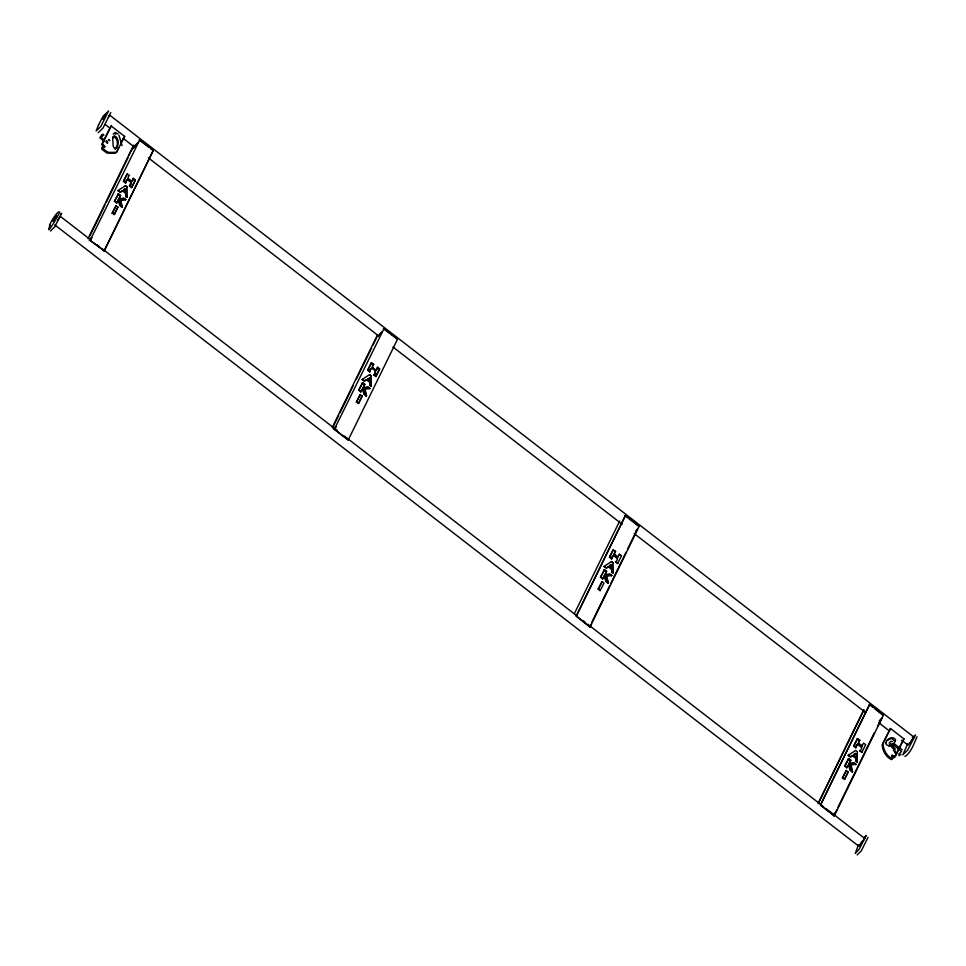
<?xml version="1.0" encoding="UTF-8"?>
<svg xmlns="http://www.w3.org/2000/svg" width="966" height="966" viewBox="0 0 966 966"><rect width="100%" height="100%" fill="white"/><g stroke="black" fill="none" stroke-linecap="round" stroke-linejoin="round"><path stroke-width="1.45" d="M617.153 558.457L613.446 555.45L611.587 558.891L609.461 557.249L613.036 549.908L615.547 551.284L614.291 554.243L618.023 556.996M861.382 747.334L857.675 744.327L855.816 747.769L853.69 746.126L857.265 738.785L859.776 740.161L858.424 743.023L862.252 745.873M122.066 145.661L118.975 135.276M590.033 627.006L576.424 615.97L625.473 515.409L639.081 526.446L590.033 627.006L576.134 616.248L625.473 515.409M834.262 815.884L820.641 804.847L869.69 704.286L883.31 715.323L834.262 815.884L820.351 805.125L869.69 704.286M859.716 844.888L862.517 840.975M367.684 379.07L370.159 380.978L370.111 377.694L367.273 379.445L369.64 381.377M108.397 117.417L109.556 115.051L914.102 737.251L908.257 745.064L901.519 740.318M111.162 125.966L102.505 143.729L105.161 146.651L104.437 147.448L102.601 146.687L102.275 147.943L106.671 151.529L108.856 152.411L116.596 152.302L124.65 136.387L111.162 125.966L101.635 144.574L103.012 145.999M118.806 147.436L116.318 152.531L114.821 153.352L106.9 153.014L101.901 149.356L101.732 147.532M121.293 142.328L124.65 136.387M88.063 238.638L133.67 145.129M89.729 236.199L104.908 205.094M106.224 202.389L127.995 157.748M129.311 155.043C129.239 150.032 147.436 133.272 132.62 148.281M90.104 240.377L139.792 139.792L153.352 150.285L104.304 250.846L90.104 240.377L104.304 250.846M90.454 240.643L91.432 238.638M129.444 186.015C135.433 182.538 125.954 174.822 125.556 183.009L123.431 181.367L127.005 174.037L129.516 175.401C124.94 177.998 133.537 184.675 133.332 178.348L135.421 179.966L131.569 187.658L129.444 186.015L131.122 182.477L127.234 179.579M123.431 181.367L127.44 173.795M122.465 206.809L120.122 204.997L118.697 199.467L116.584 203.029L114.459 201.387L118.456 193.804L120.545 195.41L119.072 198.682L124.095 198.163L125.797 199.539L120.376 200.083L122.114 207.316L120.762 199.721L125.797 199.539M114.459 201.387L118.456 193.804M125.556 183.009L126.667 180.714M116.584 203.029L118.697 199.467M120.545 195.41L118.661 199.032L122.537 198.646M112.141 213.269L116.041 205.746L117.937 207.219L114.483 214.319L112.141 213.269L116.041 205.746M114.073 214.778L117.019 208.741M133.332 178.348L131.581 181.56L127.85 178.698M131.569 187.658L135.421 179.966M104.014 251.136L153.352 150.285M332.292 427.515L377.428 334.96M332.642 427.781L338.571 415.609M339.899 412.905L353.085 385.845M356.394 379.083L371.56 347.977M372.888 345.273L376.185 338.511M334.333 429.254L384.009 328.669L397.569 339.163L348.231 440.001L334.333 429.254L348.231 440.001M334.671 429.52L335.649 427.515M367.66 370.244L371.234 362.914L373.745 364.279C369.374 366.839 377.694 373.564 377.561 367.225L379.638 368.843L376.136 376.028L375.798 376.535L373.673 374.893C379.143 371.765 369.58 364.556 369.785 371.886L367.66 370.244L371.668 362.673M366.694 395.686L364.351 393.874L362.914 388.344L360.801 391.906L358.676 390.264L362.685 382.681L364.774 384.287L363.301 387.559L368.312 387.04L370.026 388.417L364.677 388.9L366.343 396.181L365.015 388.549L370.026 388.417M358.676 390.264L362.685 382.681M372.441 366.428L373.745 364.279M369.785 371.886C370.316 363.723 379.324 371.294 373.673 374.893M360.801 391.906L362.914 388.344M364.774 384.287L363.301 387.559M356.369 402.146L360.258 394.623L362.165 396.096L358.7 403.184L356.369 402.146L360.258 394.623M358.301 403.643L362.165 396.096M375.798 376.535L379.638 368.843M574.287 613.808L619.701 521.012M609.461 557.249L613.47 549.666M608.495 582.679L606.165 580.88L604.728 575.35L602.615 578.912L600.49 577.257L604.487 569.686L606.576 571.292L605.102 574.565L610.126 574.033L611.828 575.422L606.443 575.905L608.145 583.186L606.829 575.543L611.828 575.422M600.49 577.257L604.487 569.686M613.784 554.375L615.547 551.284M611.587 558.891C612.094 550.765 621.15 558.227 615.475 561.898L617.6 563.54L617.938 563.033L615.475 561.898M602.615 578.912L604.728 575.35M606.576 571.292L604.692 574.903L608.568 574.529M598.171 589.151L602.072 581.629L603.967 583.102L600.103 590.649L598.171 589.151L602.072 581.629M617.6 563.54L621.452 555.836L619.363 554.23L617.491 557.382L613.881 554.581M589.695 626.741L591.506 624.012M591.808 622.382L609.618 585.867M610.947 583.162L626.113 552.045M627.441 549.34L636.679 530.406M818.504 802.686L863.64 710.167M818.142 803.748L863.93 709.889M853.69 746.126L857.699 738.543M852.724 771.556L850.382 769.757L848.957 764.227L846.832 767.777L844.719 766.135L848.716 758.564L850.805 760.17L849.331 763.442L854.355 762.911L856.057 764.299L850.672 764.782L852.374 772.063L851.046 764.42L856.057 764.299M844.719 766.135L848.716 758.564M858.472 742.311L859.776 740.161M855.816 747.769C856.178 739.606 865.729 747.237 859.704 750.775L861.829 752.417L862.167 751.91L859.704 750.775M846.832 767.777L848.957 764.227M848.873 763.611L850.805 760.17M842.4 778.028L846.288 770.506L848.196 771.979L844.731 779.067L842.4 778.028L846.288 770.506M844.332 779.526L848.196 771.979M861.829 752.417L865.681 744.714L863.592 743.108L861.841 746.32L858.098 743.458M833.912 815.618L836.701 809.906M838.017 807.202L874.302 732.808M877.599 726.046L881.91 718.197L879.169 720.853M890.471 728.485L883.009 743.784C883.274 749.725 886.764 756.185 892.391 758.829L893.139 757.899L891.775 756.185L892.004 755.001L895.277 756.668L903.947 738.905L890.471 728.485L882.139 744.629C882.405 750.57 885.894 757.03 891.521 759.662L892.029 758.262M898.742 748.626L894.419 757.513L893.308 757.489L892.27 755.895M899.986 746.09L903.947 738.905M858.412 844.839L855.272 853.413L859.16 849.199L866.224 835.542L863.592 837.86M907.617 743.965L902.824 754.869L907.569 750.256L915.539 734.993L912.278 737.517M826.534 808.928L864.727 838.476L858.895 846.276L54.76 224.873M893.767 749.797L893.405 750.522L895.084 751.826L894.782 750.087M117.924 190.592L125.423 185.701L127.077 186.993L127.246 197.028L125.677 196.581C127.065 193.611 122.561 188.974 120.207 192.355L117.924 190.592L120.678 191.944C122.972 188.624 127.391 193.176 126.027 196.086L125.677 196.581M371.137 386.412L371.306 375.871L369.64 374.579L362.141 379.457L364.436 381.232C366.669 377.295 371.668 381.691 370.256 384.963L371.137 386.412L371.306 375.871M603.955 566.462L611.454 561.584L613.108 562.876L613.277 572.91L611.707 572.464C613.096 569.493 608.592 564.856 606.237 568.237L603.955 566.462L606.708 567.827C609.003 564.506 613.422 569.059 612.058 571.969L611.707 572.464M848.172 755.34L855.671 750.461L857.337 751.753L857.168 762.295L855.924 761.341L855.876 758.346L852.628 755.786L850.466 757.115L848.172 755.34L850.925 756.704C853.232 753.383 857.651 757.936 856.287 760.846L855.924 761.341M113.191 134.177L115.159 132.487L118.154 133.924M621.452 555.836L619.363 554.23M57.417 220.803L60.194 216.263L91.227 240.268M886.486 740.741L891.606 738.386L894.806 741.333M600.103 590.649L598.606 588.717M377.561 367.225L375.689 370.376M89.741 239.145L91.915 237.648L89.174 240.305M379.578 334.49L382.319 331.833L376.837 337.158M397.569 339.163L383.381 328.681M333.97 428.023L336.144 426.513L333.403 429.182M635.857 531.095L637.331 529.054M833.899 814.652L835.373 812.611M117.937 207.219L115.666 206.036M102.77 135.759L101.237 137.812L104.087 139.659M889.034 743.023L890.7 741.465L892.379 741.659M127.077 186.993L125.423 185.701M613.108 562.876L611.454 561.584M364.436 381.232L364.894 380.821L362.141 379.457M60.737 214.017L61.691 213.341L54.615 226.998L50.461 231.031M115.099 149.332C118.395 146.047 118.371 138.283 113.36 136.58L112.913 136.822M369.64 374.579L370.968 376.185M909.996 742.721L909.513 743.071A4.649 0.797 -52.3 0 1 909.525 742.649M901.012 754.398L898.911 755.678M123.08 190.507L125.399 189.07L125.592 191.401M917.012 736.744C914.766 741.622 911.3 752.611 904.985 756.535M867.999 837.413L861.31 850.877L857.156 854.91M888.962 746.09L893.321 743.953M898.682 754.301L901.532 751.439L893.164 744.689M115.099 133.9L115.932 134.105M364.291 387.837L368.01 387.366L369.749 388.779M851.565 763.551L854.041 763.249L855.779 764.661M369.519 377.96L369.833 381.329M366.5 379.904L369.797 382.391L369.893 385.458M98.278 132.656L103.036 128.043L110.788 112.587M913.317 737.118L914.102 737.251M863.954 838.343L864.727 838.476M139.152 139.804L148.426 146.977M150.744 148.776L153.063 150.563M625.183 515.687L639.081 526.446M869.4 704.564L872.878 707.257M875.196 709.044L883.31 715.323M105.33 124.566L110.1 128.261M123.237 138.416L135.168 147.653M148.305 157.808L378.684 335.975M393.005 347.048L622.189 524.297M634.131 533.534L865.705 712.618M878.831 722.773L889.577 731.081M104.231 141.555L99.836 137.679L101.841 134.66L103.362 134.238L103.881 135.131M133.018 178.686L135.143 180.328M371.234 362.914L373.359 364.556M857.265 738.785L859.39 740.427M372.067 367.575L374.784 369.676M123.926 180.98L126.015 182.598M129.83 185.544L131.907 187.15M368.155 369.857L370.244 371.475M374.047 374.422L376.136 376.028M609.969 556.863L612.046 558.469M854.185 745.74L856.274 747.346M123.141 190.749L125.411 192.5M855.671 757.247C849.15 755.895 859.015 750.473 855.864 757.211M126.027 196.086L127.246 197.028M370.256 384.963L371.475 385.905M612.058 571.969L613.277 572.91M856.287 760.846L857.506 761.776M118.033 194.045L120.158 195.687M362.262 382.922L364.387 384.565M604.064 569.928L606.189 571.57M848.293 758.805L850.418 760.447M114.954 201L117.031 202.606M359.183 389.878L361.26 391.484M600.985 576.871L603.062 578.489M845.214 765.748L847.291 767.366M122.114 207.316L119.736 205.468L118.275 199.829M366.343 396.181L363.965 394.345L362.504 388.706M608.145 583.186L605.767 581.351L604.305 575.712M852.374 772.063L849.995 770.216L848.534 764.589M359.895 394.913L361.827 396.41M845.926 770.796L847.858 772.293M112.575 212.846L114.483 214.319M356.804 401.723L358.7 403.184M842.835 777.594L844.731 779.067M97.192 244.881L99.583 246.728M101.973 248.576L337.122 430.438M344.282 435.98L577.052 615.994M583.017 620.607L585.408 622.454M587.799 624.302L822.947 806.163M894.118 743.591L902.111 749.797M609.812 574.372L611.55 575.784M123.781 198.489L125.52 199.902M890.29 743.458L895.265 749M889.505 744.689L893.61 749.061M106.526 142.147L107.19 143.161M912.242 739.147A4.649 0.797 -52.3 0 1 911.457 740.777M50.075 225.392C43.893 239.954 60.339 212.629 59.663 211.952C56.946 210.153 46.923 228.737 50.075 225.392M895.192 752.405L895.144 753.178L896.388 753.178L895.192 752.405M885.894 742.878L886.233 744.629L888.732 745.776L894.19 743.12L895.639 739.884C893.224 735.235 886.498 738.736 885.894 742.878M53.021 221.021L56.439 215.478L53.021 221.021M98.556 124.916L96.129 130.99L100.875 126.377L108.627 110.921L103.06 116.331L98.556 124.916M112.696 138.21L113.179 146.156L114.205 147.931L115.968 148.486C119.265 145.202 119.241 137.45 114.23 135.735L112.696 138.21M108.53 139.575L109.617 140.529L108.53 139.575M123.491 190.133C126.92 197.197 127.512 184.494 123.491 190.133M609.111 566.39C612.649 573.599 613.132 560.63 609.111 566.39M609.522 566.004C612.951 573.067 613.543 560.377 609.522 566.004M853.751 754.881C857.18 761.957 857.748 749.23 853.751 754.881M106.381 141.036L106.019 141.761L107.697 143.053L107.383 141.314L106.381 141.036M105.077 115.196L104.388 115.98A4.649 0.797 -52.3 0 0 102.819 119.204L103.99 118.069A4.649 0.797 -52.3 0 0 105.548 114.845L105.077 115.196"/></g></svg>
